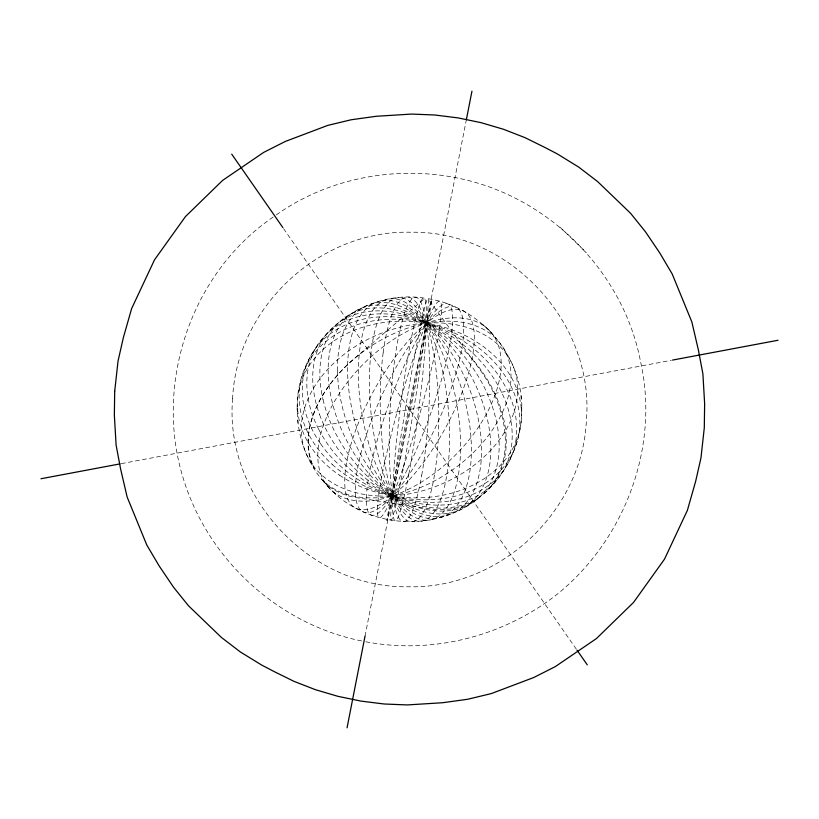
<?xml version="1.0" encoding="UTF-8"?>
<svg xmlns="http://www.w3.org/2000/svg" width="819" height="819" viewBox="0 0 819 819"><rect width="100%" height="100%" fill="white"/><g stroke="black" fill="none" stroke-linecap="round" stroke-linejoin="round"><path stroke-width="0.61" stroke-dasharray="4.09 3.07" d="M297.184 408.62C295.659 342.926 360.575 287.582 425.01 298.239L350.747 361.691C322.154 387.438 296.048 430.354 314.394 468.98C302.866 451.156 297.174 429.791 297.184 408.62L297.348 411.691M521.652 407.309C522.727 440.274 507.77 473.116 482.821 494.584L484.95 492.536M365.028 636.158L466.042 121.314M490.274 487.244C517.485 452.692 503.951 403.122 480.446 370.393L427.958 298.689C480.907 306.705 523.31 356.613 521.816 410.38M273.208 217.035C190.725 273.126 153.501 384.582 183.61 479.524C208.804 561.117 280.456 625.859 364.496 641.502M276.269 214.906C335.739 172.645 415.796 162.142 484.735 185.34C562.929 211.599 625.214 280.651 640.622 361.988C659.561 446.447 625.245 538.022 559.039 592.761C505.487 635.851 433.364 654.77 365.724 641.758M121.314 463.646L671.314 360.309M327.672 486.332C365.837 528.982 436.957 533.599 480.528 496.549C466.175 508.108 446.877 511.353 428.972 508.701L356.398 497.665C343.202 495.515 330.385 489.68 321.56 479.391L329.985 488.554M559.981 227.15L586.353 252.539M483.159 324.826L485.227 326.801M489.015 330.446L491.328 332.668M333.773 492.199L335.841 494.174M283.558 228.593L576.33 649.139M520.997 395.986L521.16 398.976M297.84 420.024L298.003 423.013M232.616 398.536C224.078 496.437 309.981 588.544 408.179 586.762C499.395 589.25 582.432 511.558 586.384 420.464C594.922 322.563 509.019 230.456 410.821 232.238C319.605 229.75 236.568 307.442 232.616 398.536M359.132 355.19A112.357 47.563 79.4 0 0 427.006 520.26A112.357 47.563 79.4 0 0 442.362 353.05A112.357 47.563 79.4 0 0 359.132 355.19M339.435 475.133A112.357 87.95 6.8 0 0 520.26 427.876A112.357 87.95 6.8 0 0 368.796 325.481A112.357 87.95 6.8 0 0 339.435 475.133M409.305 479.78A112.357 40.387 -61.1 0 0 465.683 312.387A112.357 40.387 -61.1 0 0 353.511 436.332A112.357 40.387 -61.1 0 0 409.305 479.78M407.463 489.772A112.357 64.711 -45 0 0 489.926 331.071A112.357 64.711 -45 0 0 331.111 407.657A112.357 64.711 -45 0 0 407.463 489.772M378.736 496.007A112.357 81.224 -22.9 0 0 514.741 370.454A112.357 81.224 -22.9 0 0 335.012 362.039A112.357 81.224 -22.9 0 0 378.736 496.007M318.837 429.555A112.357 84.07 37.7 0 0 496.57 480.456A112.357 84.07 37.7 0 0 413.093 318.478A112.357 84.07 37.7 0 0 318.837 429.555M329.064 384.991A112.357 70.045 61.9 0 0 460.247 509.694A112.357 70.045 61.9 0 0 439.189 333.814A112.357 70.045 61.9 0 0 329.064 384.991M332.197 464.404A112.357 87.838 17.5 0 0 516.369 444.154A112.357 87.838 17.5 0 0 379.934 319.942A112.357 87.838 17.5 0 0 332.197 464.404M320.638 443.826A112.357 86.538 27.9 0 0 505.896 467.014A112.357 86.538 27.9 0 0 401.965 317.659A112.357 86.538 27.9 0 0 320.638 443.826M319.635 414.721A112.357 80.457 46.7 0 0 485.544 492.199A112.357 80.457 46.7 0 0 423.321 321.591A112.357 80.457 46.7 0 0 319.635 414.721M323.065 399.723A112.357 75.757 54.7 0 0 473.269 501.996A112.357 75.757 54.7 0 0 432.176 326.781A112.357 75.757 54.7 0 0 323.065 399.723M337.479 370.905A112.357 63.37 68.3 0 0 447.031 515.223A112.357 63.37 68.3 0 0 444 342.373A112.357 63.37 68.3 0 0 337.479 370.905M347.604 367.475A112.357 55.846 74.1 0 0 439.619 517.731A112.357 55.846 74.1 0 0 441.287 343.294A112.357 55.846 74.1 0 0 347.604 367.475M370.905 353.501A112.357 38.647 84.2 0 0 419.43 521.345A112.357 38.647 84.2 0 0 438.155 353.654A112.357 38.647 84.2 0 0 370.905 353.501M383.169 352.754A112.357 29.197 88.8 0 0 411.547 521.826A112.357 29.197 88.8 0 0 433.783 353.921A112.357 29.197 88.8 0 0 383.169 352.754M421.713 475.255A112.357 19.359 -86.9 0 0 417.414 297.901A112.357 19.359 -86.9 0 0 389.373 455.344A112.357 19.359 -86.9 0 0 421.713 475.255M408.835 474.078A112.357 9.255 -82.7 0 0 424.58 298.556A112.357 9.255 -82.7 0 0 395.086 455.866A112.357 9.255 -82.7 0 0 408.835 474.078M398.802 466.328A112.357 0.973 -78.5 0 0 431.9 299.416A112.357 0.973 -78.5 0 0 397.799 462.755A112.357 0.973 -78.5 0 0 398.802 466.328M403.265 467.403A112.357 11.19 -74.4 0 0 439.946 301.361A112.357 11.19 -74.4 0 0 385.288 459.735A112.357 11.19 -74.4 0 0 403.265 467.403M407.606 468.796A112.357 21.253 -70.1 0 0 447.758 303.859A112.357 21.253 -70.1 0 0 373.147 455.845A112.357 21.253 -70.1 0 0 407.606 468.796M406.439 478.347A112.357 31.03 -65.7 0 0 457.852 308.476A112.357 31.03 -65.7 0 0 364.22 441.676A112.357 31.03 -65.7 0 0 406.439 478.347M402.395 473.126A112.357 4.146 -80.6 0 0 428.163 299.089A112.357 4.146 -80.6 0 0 397.932 456.285A112.357 4.146 -80.6 0 0 402.395 473.126M399.129 494.492A112.357 74.099 -34.8 0 0 502.098 345.874A112.357 74.099 -34.8 0 0 327.283 388.145A112.357 74.099 -34.8 0 0 399.129 494.492"/><path stroke-width="1.23" d="M347.051 727.825L365.028 636.158M466.287 120.055L471.949 91.175M40.95 478.746L120.055 463.882M672.573 360.073L778.05 340.254M231.716 154.136L282.821 227.549M577.057 650.184L587.284 664.864M114.701 391.226L114.363 415.274L116.093 445.065L120.588 468.898L127.14 497.031L146.806 545.034L159.214 566.021L173.495 587.151L188.431 605.712L221.396 637.438L240.346 651.944L261.65 665.059L273.976 671.488L294.031 681.367L315.458 689.7L337.878 696.314L360.933 701.105L384.203 704.002L407.299 704.934L442.69 702.722L467.751 699.252L491.277 693.591L533.712 677.538L555.343 666.594L596.427 638.574L633.568 602.395L664.496 559.152L687.387 510.37L695.659 481.306L700.972 457.872L704.299 427.774L704.637 403.726L702.907 373.935L698.412 350.102L691.86 321.969L672.194 273.966L659.786 252.979L645.505 231.849L630.569 213.288L597.604 181.562L578.654 167.056L557.35 153.941L545.024 147.512L524.969 137.633L503.542 129.3L481.122 122.686L458.067 117.895L434.797 114.998L411.701 114.066L376.31 116.278L351.249 119.748L327.723 125.409L285.288 141.462L263.657 152.406L222.573 180.426L185.432 216.605L154.504 259.848L131.613 308.63L123.341 337.694L118.028 361.128L114.701 391.226"/></g></svg>
